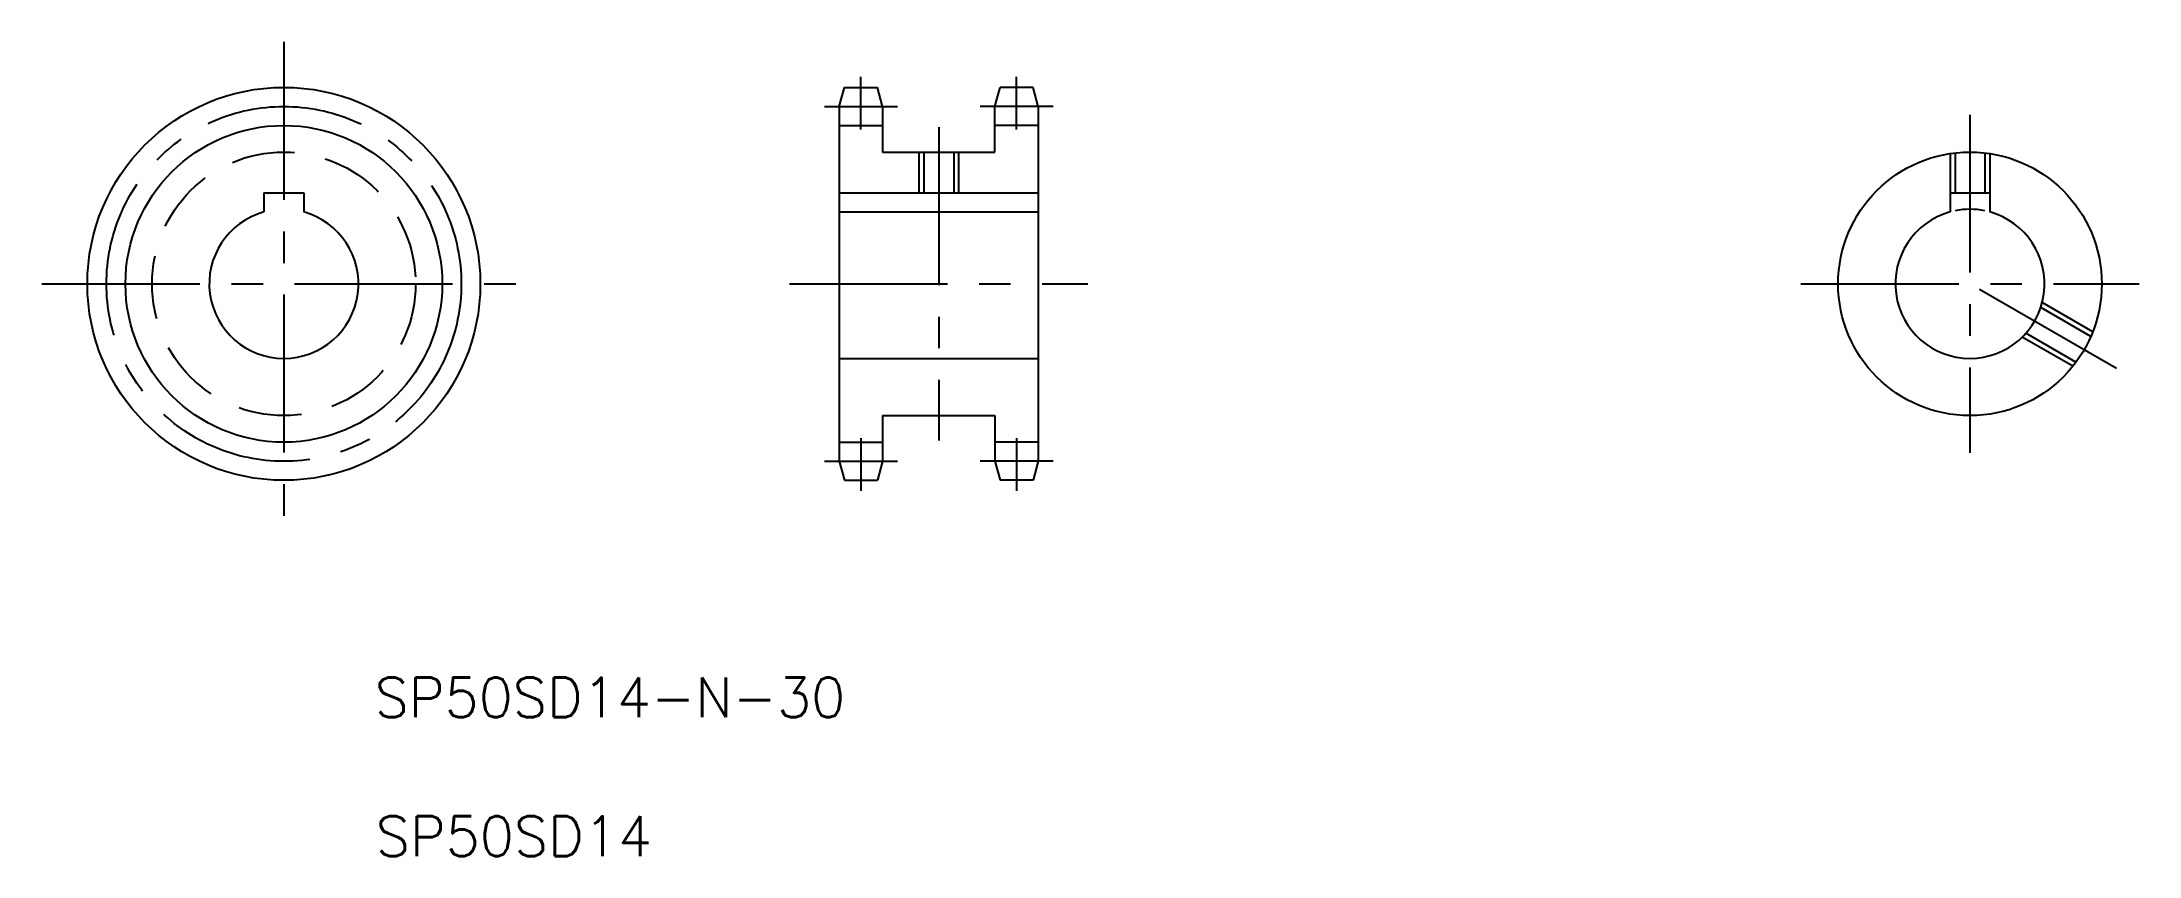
# Model space of a CAD drawing. Extents: x 137 to 558, y 216 to 380.
import ezdxf
from ezdxf.enums import TextEntityAlignment as Align

# ---------------------------------------------------------------- set-up
doc = ezdxf.new("R2010")
doc.units = 0
doc.linetypes.add('CENTER', pattern=[50.8, 31.75, -6.35, 6.35, -6.35])
doc.linetypes.add('DASHED', pattern=[19.05, 12.7, -6.35])
doc.layers.get('0').update_dxf_attribs({"linetype": 'CONTINUOUS'})
doc.layers.add('CENTER', color=1, linetype='CENTER')
doc.styles.get("Standard").update_dxf_attribs({"font": 'txt.shx'})

msp = doc.modelspace()

# ---------------------------------------------------------------- linework, layer by layer
at = {"color": 7, "linetype": 'CONTINUOUS'}
for p, q in [((297.010793, 366.9191), (298.037038, 370.7491)), ((297.010793, 366.9191), (297.010793, 295.5791)), ((298.037038, 370.7491), (304.684547, 370.7491)), ((305.710793, 366.9191), (304.684547, 370.7491)), ((305.710793, 366.9191), (305.710793, 357.7491)), ((328.310793, 366.9191), (329.337038, 370.7491)), ((328.310793, 357.7491), (328.310793, 366.9191)), ((335.984547, 370.7491), (329.337038, 370.7491)), ((337.010793, 366.9191), (335.984547, 370.7491)), ((337.010793, 366.9191), (337.010793, 295.5791)), ((297.010793, 363.0891), (305.710793, 363.0891)), ((337.010793, 363.0891), (328.310793, 363.0891)), ((305.710793, 357.7491), (328.310793, 357.7491)), ((314.010793, 357.7491), (314.010793, 349.5491)), ((320.010793, 357.7491), (320.010793, 349.5491)), ((181.331614, 349.5491), (189.331614, 349.5491)), ((181.331614, 349.5491), (181.331614, 345.705932)), ((189.331614, 349.5491), (189.331614, 345.705932)), ((297.010793, 349.5491), (337.010793, 349.5491)), ((520.343429, 349.5491), (528.343429, 349.5491)), ((520.343429, 349.5491), (520.343429, 345.705932)), ((528.343429, 349.5491), (528.343429, 345.705932)), ((297.010793, 345.705932), (337.010793, 345.705932)), ((297.010793, 316.2491), (337.010793, 316.2491)), ((307.010793, 316.2491), (307.010793, 316.2492)), ((317.010793, 316.2491), (317.010893, 316.2491)), ((305.710793, 304.7491), (305.710793, 295.5791)), ((305.710793, 304.7491), (328.310793, 304.7491)), ((328.310793, 304.7491), (328.310793, 295.5791)), ((297.010793, 299.4091), (305.710793, 299.4091)), ((337.010793, 299.4091), (328.310793, 299.4091)), ((297.010793, 295.5791), (298.037038, 291.7491)), ((305.710793, 295.5791), (304.684547, 291.7491)), ((328.310793, 295.5791), (329.337038, 291.7491)), ((337.010793, 295.5791), (335.984547, 291.7491)), ((298.037038, 291.7491), (304.684547, 291.7491)), ((335.984547, 291.7491), (329.337038, 291.7491))]:
    msp.add_line(p, q, dxfattribs=at)
at = {"color": 3, "linetype": 'CONTINUOUS'}
for p, q in [((313.010793, 357.7491), (313.010793, 349.5491)), ((321.010793, 357.7491), (321.010793, 349.5491))]:
    msp.add_line(p, q, dxfattribs=at)
at = {"color": 3, "linetype": 'DASHED'}
for p, q in [((520.343429, 357.445474), (520.343429, 349.5491)), ((521.343429, 357.578741), (521.343429, 349.5491)), ((527.343429, 357.578741), (527.343429, 349.5491)), ((528.343429, 357.445474), (528.343429, 349.5491)), ((548.645567, 320.682355), (538.571351, 326.498707)), ((549.030154, 321.615014), (538.863413, 327.484785)), ((545.030154, 314.686811), (534.863413, 320.556582)), ((545.645567, 315.486203), (535.571351, 321.302554))]:
    msp.add_line(p, q, dxfattribs=at)
at = {"color": 7, "linetype": 'CONTINUOUS'}
for centre, radius in [((185.331614, 331.2491), 39.5), ((524.343429, 331.2491), 26.5)]:
    msp.add_circle(centre, radius, dxfattribs=at)
at = {"color": 3, "linetype": 'CONTINUOUS'}
msp.add_circle((185.331614, 331.2491), 31.84, dxfattribs=at)
at = {"color": 3, "linetype": 'DASHED'}
msp.add_circle((185.331614, 331.2491), 26.5, dxfattribs=at)
at = {"color": 3, "linetype": 'CONTINUOUS'}
msp.add_arc((524.343429, 331.2491), 15, 78.463041, 101.536959, dxfattribs=at)
at = {"color": 7, "linetype": 'CONTINUOUS'}
for centre in [(185.331614, 331.2491), (524.343429, 331.2491)]:
    msp.add_arc(centre, 15, 105.46601, 74.53399, dxfattribs=at)
at = {"layer": 'CENTER', "color": 1, "linetype": 'CENTER'}
for p, q in [((185.331614, 379.888832), (185.331614, 282.609367)), ((301.360793, 362.2591), (301.360793, 372.8991)), ((332.660793, 362.2591), (332.660793, 372.8991)), ((294.010793, 366.9191), (308.710793, 366.9191)), ((340.010793, 366.9191), (325.310793, 366.9191)), ((317.010793, 362.7491), (317.010793, 299.7491)), ((524.343429, 365.2491), (524.343429, 297.2491)), ((136.691881, 331.2491), (233.971346, 331.2491)), ((287.010793, 331.2491), (347.010793, 331.2491)), ((490.343429, 331.2491), (558.343429, 331.2491)), ((553.788293, 314.2491), (524.343429, 331.2491)), ((301.360793, 300.2391), (301.360793, 289.5991)), ((332.660793, 300.2391), (332.660793, 289.5991)), ((294.010793, 295.5791), (308.710793, 295.5791)), ((340.010793, 295.5791), (325.310793, 295.5791))]:
    msp.add_line(p, q, dxfattribs=at)
msp.add_circle((185.331614, 331.2491), 35.67, dxfattribs=at)

# ---------------------------------------------------------------- texts
at = {"color": 7, "linetype": 'CONTINUOUS'}
for s, p in [('SP50SD14-N-30', (250.906369, 241.697795)), ('SP50SD14', (231.583901, 213.797796))]:
    msp.add_text(s, height=8, dxfattribs=at).set_placement(p, align=Align.BOTTOM_CENTER)

doc.saveas('drawing.dxf')
